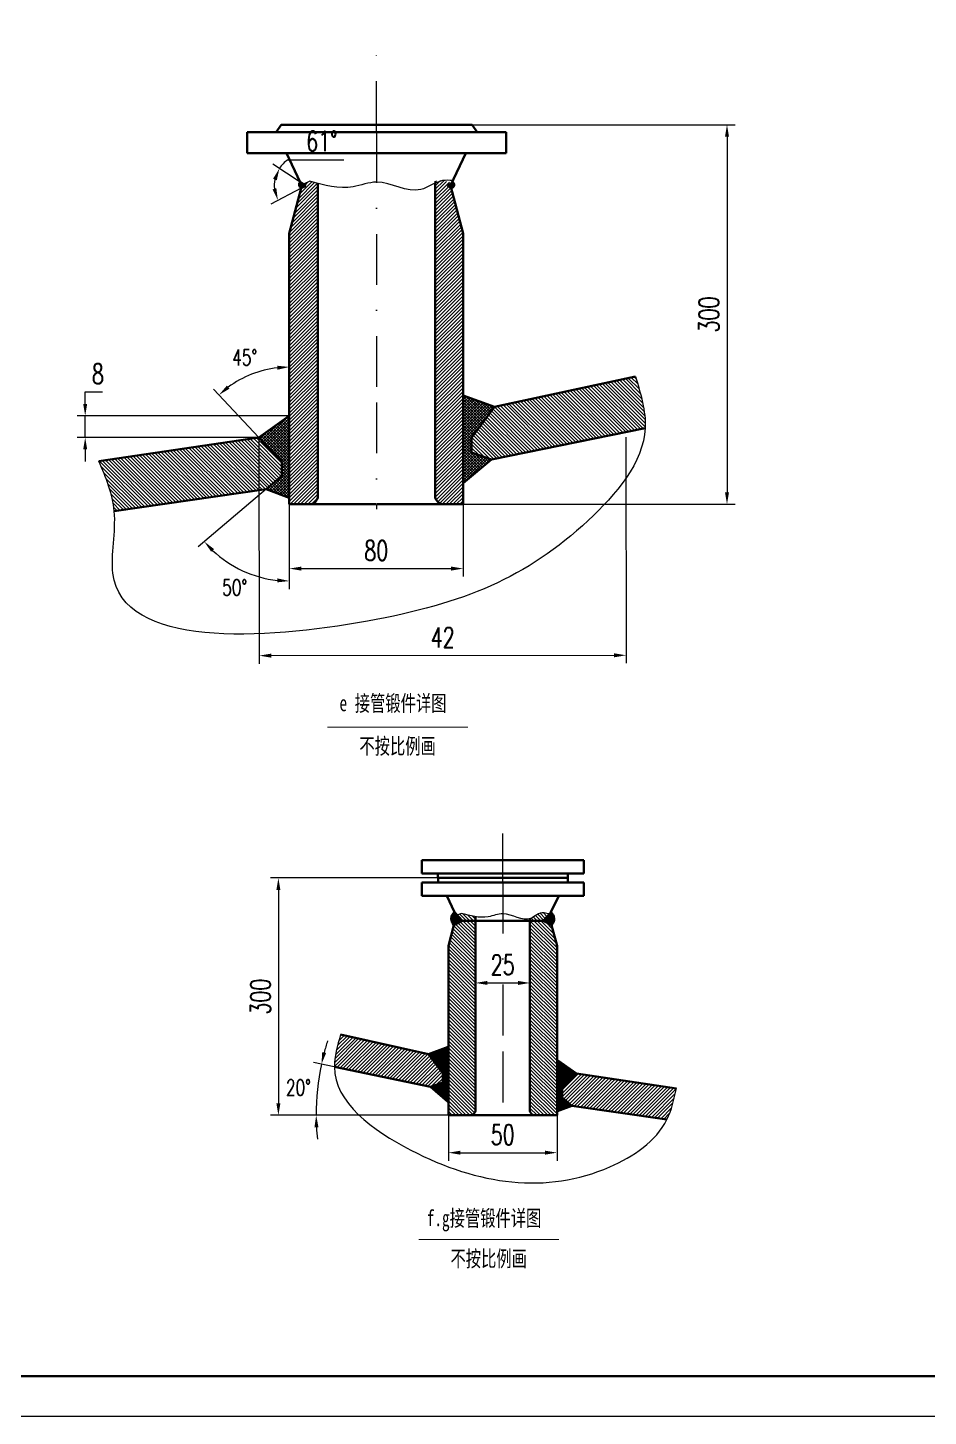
# Model space of a CAD drawing. Header units: inches. Extents: x 0 to 841, y 0 to 594.
# Drawn here: x 391.1 to 616, y 0 to 346.9 of the extents above; entities that cross this region are included whole.
import ezdxf

# ---------------------------------------------------------------- set-up
doc = ezdxf.new("R2010")
doc.units = ezdxf.units.IN
doc.header["$MEASUREMENT"] = 0
doc.linetypes.add('DASHDOT', pattern=[25.4, 12.7, -6.35, 0, -6.35])
for name, color, linetype, lineweight in [('图层1', 180, 'Continuous', 50), ('文字', 7, 'Continuous', 18), ('轮廓线', 170, 'Continuous', 50)]:
    doc.layers.add(name, color=color, linetype=linetype, lineweight=lineweight)
doc.layers.add('图层2', color=240, linetype='Continuous')
doc.layers.add('图层3', color=90, linetype='DASHDOT')
doc.styles.add('技术说明', font='txt.shx', dxfattribs={"width": 0.7, "height": 5, "bigfont": 'gbcbig.shx'})
doc.styles.add('技术说明文字', font='txt.shx', dxfattribs={"width": 0.7, "height": 4})
doc.dimstyles.new('ISO-25', dxfattribs={"dimtxt": 2, "dimasz": 3, "dimexe": 2, "dimexo": 0, "dimgap": 2, "dimtad": 1, "dimtoh": 1, "dimtxsty": '技术说明', "dimcen": 0, "dimadec": 0, "dimazin": 0, "dimtfac": 1, "dimtmove": 0, "dimatfit": 3, "dimfxl": 0, "dimarcsym": 0})
doc.dimstyles.new('副本 ISO-25', dxfattribs={"dimtxt": 4, "dimasz": 3, "dimexe": 2, "dimexo": 0, "dimgap": 1, "dimtad": 2, "dimtih": 1, "dimtoh": 1, "dimdsep": 46, "dimtxsty": '技术说明文字', "dimcen": 0, "dimadec": 0, "dimazin": 0, "dimtfac": 1, "dimtmove": 0, "dimatfit": 3, "dimfxl": 0, "dimarcsym": 0})
pattern_1 = [(45, (94.46492, -106.39585), (-0.1767767, 0.1767767), []), (135, (94.46492, -106.39585), (-0.1767767, -0.1767767), [])]

# ---------------------------------------------------------------- blocks, each defined once
blk = doc.blocks.new('*D13')
at = {"color": 0, "lineweight": -2}
blk.add_line((448.85, 244.58), (437.49, 256.65), dxfattribs=at)
blk.add_arc((456.44, 236.52), 25.64, 96.7065, 126.5547, dxfattribs=at)
at = {"color": 0}
for points in [[(453.41, 262.49), (453.47, 261.49), (456.44, 262.17)], [(441.48, 256.74), (440.84, 257.51), (438.86, 255.2)]]:
    blk.add_solid(points, dxfattribs=at)
at = {"layer": 'Defpoints', "color": 0}
for p in [(456.44, 295.56), (450.05, 261.36), (448.85, 244.58), (454.6, 238.47), (456.44, 227.86)]:
    blk.add_point(p, dxfattribs=at)
at = {"color": 0, "insert": (445.31, 264.57), "char_height": 4, "attachment_point": 5, "style": '技术说明文字'}
blk.add_mtext('45°', dxfattribs=at)
blk = doc.blocks.new('*D14')
at = {"color": 0, "lineweight": -2}
for p, q in [((450.68, 231.64), (433.69, 217.23)), ((456.44, 227.86), (456.44, 206.69))]:
    blk.add_line(p, q, dxfattribs=at)
blk.add_arc((456.44, 236.52), 27.83, 226.4904, 263.8203, dxfattribs=at)
at = {"color": 0}
for points in [[(436.91, 216), (437.64, 216.68), (435.21, 218.52)], [(453.47, 209.35), (453.41, 208.36), (456.44, 208.69)]]:
    blk.add_solid(points, dxfattribs=at)
at = {"layer": 'Defpoints', "color": 0}
for p in [(456.44, 295.56), (454.6, 234.96), (450.68, 231.64), (456.44, 227.86), (441.23, 213.22)]:
    blk.add_point(p, dxfattribs=at)
at = {"color": 0, "insert": (442.8, 207.08), "char_height": 4, "attachment_point": 5, "style": '技术说明文字'}
blk.add_mtext('50°', dxfattribs=at)
blk = doc.blocks.new('*D15')
at = {"layer": 'Defpoints', "color": 0}
for p in [(452.75, 306.46), (459.16, 308.38), (459.43, 306.88), (460.56, 307.47), (460.56, 307.47)]:
    blk.add_point(p, dxfattribs=at)
at = {"layer": '图层2', "color": 0, "lineweight": -2}
for p, q in [((459.16, 308.38), (452.3, 312.89)), ((456.06, 313.94), (470.02, 313.94)), ((459.43, 306.88), (451.81, 302.89))]:
    blk.add_line(p, q, dxfattribs=at)
for start, end in [(124.7944, 146.7462), (168.6979, 185.6568)]:
    blk.add_arc((460.56, 307.47), 7.88, start, end, dxfattribs=at)
at = {"layer": '图层2', "color": 0}
for points in [[(452.37, 309.2), (453.3, 308.82), (453.97, 311.79)], [(453.2, 306.84), (452.24, 306.55), (453.58, 303.82)]]:
    blk.add_solid(points, dxfattribs=at)
at = {"layer": '图层2', "color": 0, "insert": (464.54, 318.58), "char_height": 5, "attachment_point": 5, "style": '技术说明'}
blk.add_mtext('61°', dxfattribs=at)
blk = doc.blocks.new('*D16')
at = {"color": 0, "lineweight": -2}
for p, q in [((502.11, 322.72), (567.78, 322.72)), ((565.78, 319.72), (565.78, 230.86)), ((499.86, 227.86), (567.78, 227.86))]:
    blk.add_line(p, q, dxfattribs=at)
at = {"color": 0}
for points in [[(565.28, 319.72), (566.28, 319.72), (565.78, 322.72)], [(565.28, 230.86), (566.28, 230.86), (565.78, 227.86)]]:
    blk.add_solid(points, dxfattribs=at)
at = {"layer": 'Defpoints', "color": 0}
for p in [(502.11, 322.72), (499.86, 227.86), (565.78, 227.86)]:
    blk.add_point(p, dxfattribs=at)
at = {"color": 0, "insert": (561.28, 275.29), "char_height": 5, "attachment_point": 5, "rotation": 90, "style": '技术说明'}
blk.add_mtext('300', dxfattribs=at)
blk = doc.blocks.new('*D17')
at = {"color": 0, "lineweight": -2}
for p, q in [((456.44, 227.86), (456.44, 209.8)), ((499.86, 227.86), (499.86, 209.8)), ((459.44, 211.8), (496.86, 211.8))]:
    blk.add_line(p, q, dxfattribs=at)
at = {"color": 0}
for points in [[(459.44, 212.3), (459.44, 211.3), (456.44, 211.8)], [(496.86, 212.3), (496.86, 211.3), (499.86, 211.8)]]:
    blk.add_solid(points, dxfattribs=at)
at = {"layer": 'Defpoints', "color": 0}
for p in [(456.44, 227.86), (499.86, 227.86), (499.86, 211.8)]:
    blk.add_point(p, dxfattribs=at)
at = {"color": 0, "insert": (478.15, 216.3), "char_height": 5, "attachment_point": 5, "style": '技术说明'}
blk.add_mtext('80', dxfattribs=at)
blk = doc.blocks.new('*D18')
at = {"color": 0, "lineweight": -2}
for p, q in [((405.44, 252.95), (405.44, 255.95)), ((405.44, 255.95), (409.78, 255.95)), ((456.44, 249.95), (403.44, 249.95)), ((405.44, 244.58), (405.44, 249.95)), ((448.85, 244.58), (403.44, 244.58)), ((405.44, 241.58), (405.44, 238.58))]:
    blk.add_line(p, q, dxfattribs=at)
at = {"color": 0}
for points in [[(404.94, 252.95), (405.94, 252.95), (405.44, 249.95)], [(404.94, 241.58), (405.94, 241.58), (405.44, 244.58)]]:
    blk.add_solid(points, dxfattribs=at)
at = {"layer": 'Defpoints', "color": 0}
for p in [(405.44, 249.95), (456.44, 249.95), (448.85, 244.58)]:
    blk.add_point(p, dxfattribs=at)
at = {"color": 0, "insert": (408.61, 260.45), "char_height": 5, "attachment_point": 5, "style": '技术说明'}
blk.add_mtext('8', dxfattribs=at)
blk = doc.blocks.new('*D19')
at = {"color": 0, "lineweight": -2}
for p, q in [((448.85, 244.58), (448.91, 188.04)), ((540.52, 244.67), (540.58, 188.14)), ((451.91, 190.05), (537.58, 190.13))]:
    blk.add_line(p, q, dxfattribs=at)
at = {"color": 0}
for points in [[(451.91, 190.55), (451.91, 189.55), (448.91, 190.04)], [(537.58, 190.63), (537.58, 189.63), (540.58, 190.14)]]:
    blk.add_solid(points, dxfattribs=at)
at = {"layer": 'Defpoints', "color": 0}
for p in [(448.85, 244.58), (540.52, 244.67), (540.58, 190.14)]:
    blk.add_point(p, dxfattribs=at)
at = {"color": 0, "insert": (494.74, 194.59), "char_height": 5, "attachment_point": 5, "rotation": 0.0573, "style": '技术说明'}
blk.add_mtext('42', dxfattribs=at)
blk = doc.blocks.new('*D20')
at = {"color": 0, "lineweight": -2}
for p, q in [((493.57, 134.49), (451.71, 134.49)), ((453.71, 131.49), (453.71, 78.2)), ((496.17, 75.2), (451.71, 75.2))]:
    blk.add_line(p, q, dxfattribs=at)
at = {"color": 0}
for points in [[(453.21, 131.49), (454.21, 131.49), (453.71, 134.49)], [(453.21, 78.2), (454.21, 78.2), (453.71, 75.2)]]:
    blk.add_solid(points, dxfattribs=at)
at = {"layer": 'Defpoints', "color": 0}
for p in [(493.57, 134.49), (453.71, 75.2), (496.17, 75.2)]:
    blk.add_point(p, dxfattribs=at)
at = {"color": 0, "insert": (449.21, 104.84), "char_height": 5, "attachment_point": 5, "rotation": 90, "style": '技术说明'}
blk.add_mtext('300', dxfattribs=at)
blk = doc.blocks.new('*D21')
at = {"color": 0, "lineweight": -2}
for p, q in [((467.68, 87.3), (462.51, 88.37)), ((496.17, 75.2), (461.15, 75.2))]:
    blk.add_line(p, q, dxfattribs=at)
for start, end in [(162.7484, 165.4937), (168.239, 180), (182.7453, 185.4906)]:
    blk.add_arc((525.77, 75.2), 62.62, start, end, dxfattribs=at)
at = {"color": 0}
for points in [[(465.64, 90.77), (464.66, 91), (464.47, 87.97)], [(462.72, 72.19), (463.72, 72.22), (463.15, 75.2)]]:
    blk.add_solid(points, dxfattribs=at)
at = {"layer": 'Defpoints', "color": 0}
for p in [(467.68, 87.3), (463.74, 83.74), (491.67, 82.3), (496.17, 75.2), (509.68, 75.2)]:
    blk.add_point(p, dxfattribs=at)
at = {"color": 0, "insert": (458.72, 82.11), "char_height": 4, "attachment_point": 5, "style": '技术说明文字'}
blk.add_mtext('20°', dxfattribs=at)
blk = doc.blocks.new('*D22')
at = {"color": 0, "lineweight": -2}
for p, q in [((502.93, 85.39), (502.93, 110.27)), ((505.93, 108.27), (513.56, 108.27)), ((516.56, 85.39), (516.56, 110.27))]:
    blk.add_line(p, q, dxfattribs=at)
at = {"color": 0}
for points in [[(505.93, 108.77), (505.93, 107.77), (502.93, 108.27)], [(513.56, 108.77), (513.56, 107.77), (516.56, 108.27)]]:
    blk.add_solid(points, dxfattribs=at)
at = {"layer": 'Defpoints', "color": 0}
for p in [(516.56, 108.27), (502.93, 85.39), (516.56, 85.39)]:
    blk.add_point(p, dxfattribs=at)
at = {"color": 0, "insert": (509.74, 112.77), "char_height": 5, "attachment_point": 5, "style": '技术说明'}
blk.add_mtext('25', dxfattribs=at)
blk = doc.blocks.new('*D28')
at = {"layer": 'Defpoints', "color": 0}
for p in [(496.17, 75.2), (523.31, 75.2), (523.31, 65.85)]:
    blk.add_point(p, dxfattribs=at)
at = {"layer": '文字', "color": 0, "lineweight": -2}
for p, q in [((496.17, 75.2), (496.17, 63.85)), ((523.31, 75.2), (523.31, 63.85)), ((499.17, 65.85), (520.31, 65.85))]:
    blk.add_line(p, q, dxfattribs=at)
at = {"layer": '文字', "color": 0}
for points in [[(499.17, 66.35), (499.17, 65.35), (496.17, 65.85)], [(520.31, 66.35), (520.31, 65.35), (523.31, 65.85)]]:
    blk.add_solid(points, dxfattribs=at)
at = {"layer": '文字', "color": 0, "insert": (509.74, 70.35), "char_height": 5, "attachment_point": 5, "style": '技术说明'}
blk.add_mtext('50', dxfattribs=at)

msp = doc.modelspace()

# ---------------------------------------------------------------- hatches: boundary and pattern name
at = {"layer": '图层2'}
h = msp.add_hatch(dxfattribs=at)
h.set_pattern_fill('ANSI31', color=256, scale=5, style=0)
h.set_pattern_definition([(45, (-97.44477, 39.7333), (-0.44194174, 0.44194174), [])])
edge = h.paths.add_edge_path()
edge.add_line((456.435, 227.864), (461.774, 227.864))
edge.add_arc((461.34, 230.135), 2.313, 280.80817, 346.48363)
edge.add_line((463.588, 229.595), (463.588, 308.033))
edge.add_spline(control_points=[(463.588, 308.033), (462.922, 308.207), (462.255, 308.391), (461.587, 308.574)], knot_values=[34.5102018, 34.5102018, 34.5102018, 34.5102018, 36.5109239, 36.5109239, 36.5109239, 36.5109239], degree=3, periodic=0)
edge.add_line((461.587, 308.574), (460.012, 307.828))
edge.add_line((460.012, 307.828), (460.56, 307.469))
edge.add_line((460.56, 307.469), (459.429, 306.877))
edge.add_line((459.429, 306.877), (456.435, 295.56))
edge.add_line((456.435, 295.56), (456.435, 227.864))
edge = h.paths.add_edge_path()
edge.add_arc((495.149, 230.135), 2.313, 193.51637, 259.19183)
edge.add_line((494.716, 227.864), (499.864, 227.864))
edge.add_line((499.864, 227.864), (499.864, 295.56))
edge.add_line((499.864, 295.56), (496.839, 306.993))
edge.add_line((496.839, 306.993), (495.929, 307.469))
edge.add_line((495.929, 307.469), (497.05, 308.204))
edge.add_line((497.05, 308.204), (497.3, 308.732))
edge.add_spline(control_points=[(497.3, 308.732), (496.933, 307.956), (494.959, 308.967), (493.456, 308.76), (492.905, 308.57)], knot_values=[0.0000089, 0.0000089, 0.0000089, 0.0000089, 2.5738274, 4.2742789, 4.2742789, 4.2742789, 4.2742789], degree=3, periodic=0)
edge.add_line((492.905, 308.57), (492.901, 308.033))
edge.add_line((492.901, 308.033), (492.901, 229.595))
h = msp.add_hatch(dxfattribs=at)
h.set_pattern_fill('ANSI37', color=256, scale=2, angle=180, style=0)
h.set_pattern_definition([(225, (-97.44477, 39.73332), (0.1767767, -0.1767767), []), (315, (-97.44477, 39.73332), (0.1767767, 0.1767767), [])])
h.paths.add_polyline_path([(460.56, 307.469), (459.163, 308.385, 0.5309116), (459.429, 306.877)])
h = msp.add_hatch(dxfattribs=at)
h.set_pattern_fill('ANSI37', color=256, scale=2, angle=180, style=0)
h.set_pattern_definition([(315, (1053.93387, 39.73332), (-0.1767767, -0.1767767), []), (225, (1053.93387, 39.73332), (-0.1767767, 0.1767767), [])])
h.paths.add_polyline_path([(497.06, 306.877, 0.5309116), (497.326, 308.385), (495.929, 307.469)])
h = msp.add_hatch(dxfattribs=at)
h.set_pattern_fill('ANSI31', color=256, scale=5, angle=270, style=0)
h.set_pattern_definition([(315, (-97.44477, 39.7333), (0.44194174, 0.44194174), [])])
edge = h.paths.add_edge_path()
edge.add_line((507.654, 252.221), (501.979, 244.461))
edge.add_line((501.979, 244.461), (501.979, 240.827))
edge.add_line((501.979, 240.827), (506.919, 239.097))
edge.add_line((506.919, 239.097), (545.332, 246.921))
edge.add_spline(control_points=[(545.332, 246.921), (545.535, 251.111), (544.225, 255.459), (542.914, 259.806)], knot_values=[0, 0, 0, 0, 81.9334572, 81.9334572, 81.9334572, 81.9334572], degree=3, periodic=0)
edge.add_line((542.914, 259.806), (507.654, 252.221))
edge = h.paths.add_edge_path()
edge.add_spline(control_points=[(408.888, 238.61), (410.595, 234.573), (412.302, 230.536), (412.705, 226.136)], knot_values=[1131.5198509, 1131.5198509, 1131.5198509, 1131.5198509, 1213.048957, 1213.048957, 1213.048957, 1213.048957], degree=3, periodic=0)
edge.add_line((412.705, 226.136), (450.685, 231.643))
edge.add_line((450.685, 231.643), (454.598, 234.963))
edge.add_line((454.598, 234.963), (454.598, 238.474))
edge.add_line((454.598, 238.474), (448.852, 244.579))
edge.add_line((448.852, 244.579), (408.888, 238.61))
h = msp.add_hatch(dxfattribs=at)
h.set_pattern_fill('ANSI37', color=256, scale=0.16, angle=270, style=0)
h.set_pattern_definition([(315, (1188.19695, -80.7526), (0.35921024, 0.35921024), []), (45, (1188.19695, -80.7526), (-0.35921024, 0.35921024), [])])
h.paths.add_polyline_path([(507.654, 252.221), (499.864, 255.089), (499.864, 233.15), (506.919, 239.097), (501.979, 240.827), (501.979, 244.461)])
h.paths.add_polyline_path([(456.435, 249.953), (448.852, 244.579), (454.598, 238.474), (454.598, 234.963), (450.685, 231.643), (456.435, 229.504)])
h = msp.add_hatch(dxfattribs=at)
h.set_pattern_fill('ANSI31', color=256, scale=5, angle=270, style=0)
h.set_pattern_definition([(315, (94.4649, -106.39585), (0.4419417, 0.4419417), [])])
edge = h.paths.add_edge_path()
edge.add_line((496.169, 75.202), (501.795, 75.202))
edge.add_arc((501.524, 76.622), 1.445, 280.80817, 345.79722)
edge.add_line((502.925, 76.267), (502.925, 124.815))
edge.add_spline(control_points=[(502.925, 124.815), (501.752, 124.996), (500.571, 125.321), (499.389, 125.646)], knot_values=[19.2771261, 19.2771261, 19.2771261, 19.2771261, 22.8193275, 22.8193275, 22.8193275, 22.8193275], degree=3, periodic=0)
edge.add_line((499.389, 125.646), (498.395, 125.175))
edge.add_line((498.395, 125.175), (499.668, 123.794))
edge.add_line((499.668, 123.794), (497.551, 122.735))
edge.add_line((497.551, 122.735), (496.169, 117.512))
edge.add_line((496.169, 117.512), (496.169, 75.202))
edge = h.paths.add_edge_path()
edge.add_line((523.312, 117.512), (521.93, 122.739))
edge.add_line((521.93, 122.739), (519.82, 123.794))
edge.add_line((519.82, 123.794), (521.407, 125.515))
edge.add_spline(control_points=[(521.407, 125.515), (521.069, 125.453), (518.93, 126.361), (517.71, 124.726), (516.605, 124.309), (516.556, 124.292)], knot_values=[0.4544063, 0.4544063, 0.4544063, 0.4544063, 1.6086422, 5.2836232, 5.4533116, 5.4533116, 5.4533116, 5.4533116], degree=3, periodic=0)
edge.add_line((516.556, 124.292), (516.556, 76.267))
edge.add_arc((517.957, 76.622), 1.445, 194.20278, 259.19183)
edge.add_line((517.686, 75.202), (523.312, 75.202))
edge.add_line((523.312, 75.202), (523.312, 117.512))
h = msp.add_hatch(dxfattribs=at)
h.set_pattern_fill('ANSI37', color=256, scale=2, style=0)
h.set_pattern_definition(pattern_1)
h.paths.add_polyline_path([(497.667, 125.965, 0.4429805), (497.551, 122.735), (499.668, 123.794)])
h.paths.add_polyline_path([(521.821, 125.965), (519.82, 123.794), (521.937, 122.735, 0.4429805)])
h = msp.add_hatch(dxfattribs=at)
h.set_pattern_fill('ANSI31', color=256, scale=5, style=0)
h.set_pattern_definition([(45, (94.4649, -106.39585), (-0.4419417, 0.4419417), [])])
edge = h.paths.add_edge_path()
edge.add_line((491.671, 82.301), (494.763, 83.369))
edge.add_line((494.763, 83.369), (494.773, 85.641))
edge.add_line((494.773, 85.641), (491.248, 90.505))
edge.add_line((491.248, 90.505), (469.231, 95.342))
edge.add_spline(control_points=[(469.231, 95.342), (468.45, 92.607), (467.67, 89.871), (467.685, 87.296)], knot_values=[0, 0, 0, 0, 8.1933457, 8.1933457, 8.1933457, 8.1933457], degree=3, periodic=0)
edge.add_line((467.685, 87.296), (491.671, 82.301))
edge = h.paths.add_edge_path()
edge.add_line((528.17, 85.65), (524.579, 81.834))
edge.add_line((524.579, 81.834), (524.579, 79.639))
edge.add_line((524.579, 79.639), (527.025, 77.565))
edge.add_line((527.025, 77.565), (550.762, 74.122))
edge.add_spline(control_points=[(550.762, 74.122), (551.947, 76.514), (552.547, 79.216), (553.148, 81.918)], knot_values=[104.8519532, 104.8519532, 104.8519532, 104.8519532, 113.0048638, 113.0048638, 113.0048638, 113.0048638], degree=3, periodic=0)
edge.add_line((553.148, 81.918), (528.17, 85.65))
h = msp.add_hatch(dxfattribs=at)
h.set_pattern_fill('ANSI37', color=256, scale=2, style=0)
h.set_pattern_definition(pattern_1)
h.paths.add_polyline_path([(496.169, 92.291), (496.124, 92.277), (491.248, 90.505), (494.773, 85.641), (494.763, 83.369), (491.671, 82.301), (496.065, 78.565), (496.169, 78.476)])
h.paths.add_polyline_path([(523.431, 89.008), (523.312, 89.081), (523.312, 76.187), (523.431, 76.227), (527.025, 77.565), (524.579, 79.639), (524.579, 81.834), (528.17, 85.65)])

# ---------------------------------------------------------------- linework, layer by layer
for p, q in [((461.587, 308.574), (460.012, 307.828)), ((492.901, 308.033), (492.905, 308.57)), ((499.389, 125.646), (498.379, 125.168))]:
    msp.add_line(p, q)
msp.add_lwpolyline([(0, 0), (841, 0), (841, 594), (0, 594)], close=True)
at = {"start_tangent": (-0.4280604, -0.9037501)}
msp.add_spline([(497.3, 308.732), (494.727, 308.732), (489.288, 306.496), (478.245, 308.367), (472.354, 307.209), (461.587, 308.574)], degree=3, dxfattribs=at)
for points in [[(542.914, 259.806), (545.332, 246.921), (531.102, 223.835), (475.932, 198.666), (412.366, 210.651), (412.705, 226.136), (408.888, 238.61)], [(469.231, 95.342), (467.685, 87.296), (486.781, 66.491), (536.511, 62.306), (550.762, 74.122), (553.148, 81.918)]]:
    msp.add_spline(points, degree=3)
msp.add_open_spline([(521.407, 125.515), (521.069, 125.453), (518.93, 126.361), (516.044, 122.494), (510.783, 126.524), (505.165, 124.055), (501.652, 125.023), (499.389, 125.646)], degree=3, knots=[0.4544063, 0.4544063, 0.4544063, 0.4544063, 1.6086422, 5.2836232, 12.2841765, 16.0359362, 22.8193275, 22.8193275, 22.8193275, 22.8193275])
at = {"layer": '图层1'}
for p, q in [((453.16, 320.882), (454.376, 322.719)), ((454.376, 322.719), (478.245, 322.719)), ((502.113, 322.719), (478.245, 322.719)), ((503.329, 320.882), (502.113, 322.719)), ((445.892, 315.567), (445.892, 320.882)), ((445.892, 320.882), (478.245, 320.882)), ((478.245, 320.882), (472.483, 320.882)), ((510.597, 320.882), (478.245, 320.882)), ((510.597, 315.567), (510.597, 320.882)), ((445.892, 315.567), (452.277, 315.567)), ((452.277, 315.567), (478.245, 315.567)), ((455.761, 315.567), (459.163, 308.385)), ((478.149, 315.567), (489.989, 315.567)), ((504.212, 315.567), (478.245, 315.567)), ((500.538, 315.567), (496.709, 307.484)), ((510.597, 315.567), (504.212, 315.567)), ((459.429, 306.877), (456.435, 295.56)), ((460.56, 307.469), (459.163, 308.385)), ((460.56, 307.469), (459.429, 306.877)), ((463.588, 308.033), (463.588, 229.595)), ((492.901, 308.033), (492.901, 229.595)), ((495.929, 307.469), (497.326, 308.385)), ((495.929, 307.469), (497.06, 306.877)), ((496.709, 307.484), (499.864, 295.56)), ((456.435, 295.56), (456.435, 227.864)), ((499.864, 295.56), (499.864, 227.864)), ((507.654, 252.221), (542.914, 259.806)), ((507.654, 252.221), (499.864, 255.089)), ((448.852, 244.579), (456.435, 249.953)), ((507.654, 252.221), (501.979, 244.461)), ((506.919, 239.097), (545.332, 246.921)), ((448.852, 244.579), (408.888, 238.61)), ((454.598, 238.474), (448.852, 244.579)), ((501.979, 246.012), (501.979, 246.012)), ((501.979, 240.827), (501.979, 244.461)), ((506.919, 239.097), (501.979, 240.827)), ((454.598, 234.963), (454.598, 238.474)), ((506.919, 239.097), (499.864, 233.15)), ((450.685, 231.643), (454.598, 234.963)), ((450.685, 231.643), (412.705, 226.136)), ((450.685, 231.643), (456.435, 229.504)), ((456.435, 227.864), (478.054, 227.864)), ((499.864, 227.864), (478.245, 227.864)), ((489.58, 138.956), (489.58, 135.634)), ((489.58, 138.956), (493.57, 138.956)), ((493.57, 138.956), (509.8, 138.956)), ((526.03, 138.956), (509.8, 138.956)), ((530.021, 138.956), (526.03, 138.956)), ((530.021, 138.956), (530.021, 135.634)), ((489.58, 135.634), (509.8, 135.634)), ((493.57, 134.487), (493.57, 135.634)), ((530.021, 135.634), (509.8, 135.634)), ((526.017, 134.487), (526.017, 135.634)), ((489.58, 130.017), (489.58, 133.339)), ((489.58, 133.339), (509.8, 133.339)), ((493.57, 134.487), (509.8, 134.487)), ((493.584, 133.339), (493.584, 134.487)), ((509.8, 133.339), (506.199, 133.339)), ((526.03, 134.487), (509.8, 134.487)), ((530.021, 133.339), (509.8, 133.339)), ((526.017, 133.339), (526.017, 134.487)), ((530.021, 130.017), (530.021, 133.339)), ((489.58, 130.017), (493.57, 130.017)), ((493.57, 130.017), (509.8, 130.017)), ((495.748, 130.017), (497.667, 125.965)), ((509.741, 130.017), (517.141, 130.017)), ((526.03, 130.017), (509.8, 130.017)), ((523.734, 130.017), (521.807, 125.95)), ((530.021, 130.017), (526.03, 130.017)), ((499.668, 123.794), (497.667, 125.965)), ((519.82, 123.794), (521.821, 125.965)), ((497.551, 122.735), (496.169, 117.512)), ((499.668, 123.794), (497.551, 122.735)), ((499.668, 123.794), (519.82, 123.794)), ((502.925, 76.267), (502.925, 124.815)), ((516.556, 76.267), (516.556, 124.292)), ((519.82, 123.794), (521.937, 122.735)), ((521.93, 122.739), (523.312, 117.512)), ((496.169, 117.512), (496.169, 75.202)), ((523.312, 117.512), (523.312, 75.202)), ((491.248, 90.505), (469.231, 95.342)), ((491.248, 90.505), (496.124, 92.277)), ((491.248, 90.505), (494.773, 85.641)), ((496.124, 92.277), (496.169, 92.291)), ((491.671, 82.301), (467.685, 87.296)), ((523.431, 89.008), (523.312, 89.081)), ((528.17, 85.65), (523.431, 89.008)), ((491.671, 82.301), (494.763, 83.369)), ((494.763, 83.369), (494.773, 85.641)), ((524.579, 81.834), (528.17, 85.65)), ((528.17, 85.65), (553.148, 81.918)), ((491.671, 82.301), (496.065, 78.565)), ((524.579, 79.639), (524.579, 81.834)), ((496.065, 78.565), (496.169, 78.476)), ((527.025, 77.565), (523.431, 76.227)), ((527.025, 77.565), (524.579, 79.639)), ((527.025, 77.565), (550.762, 74.122)), ((496.169, 75.202), (509.681, 75.202)), ((523.312, 75.202), (509.8, 75.202)), ((523.431, 76.227), (523.312, 76.187))]:
    msp.add_line(p, q, dxfattribs=at)
for centre, radius, start, end in [((459.806, 307.721), 0.924, 134.0857, 245.9431), ((496.684, 307.721), 0.924, 294.0569, 45.9143), ((461.34, 230.135), 2.313, 280.80817, 346.48363), ((495.149, 230.135), 2.313, 193.51637, 259.19183), ((496.974, 230.176), 2.313, 268.97904, 271.02096), ((499.074, 124.297), 2.182, 130.1518, 225.72144), ((520.414, 124.297), 2.182, 314.27856, 49.8482), ((501.524, 76.622), 1.445, 280.80817, 345.79722), ((517.957, 76.622), 1.445, 194.20278, 259.19183)]:
    msp.add_arc(centre, radius, start, end, dxfattribs=at)
at = {"layer": '图层3'}
for p, q in [((478.245, 320.882), (478.245, 340.506)), ((478.245, 320.882), (478.245, 253.313)), ((478.245, 253.313), (478.245, 226.621)), ((509.8, 133.339), (509.8, 145.604)), ((509.8, 133.339), (509.8, 91.108)), ((509.8, 91.108), (509.8, 74.425))]:
    msp.add_line(p, q, dxfattribs=at)
at = {"layer": '文字'}
for p, q in [((466.012, 172.201), (500.998, 172.201)), ((488.768, 44.14), (523.753, 44.14))]:
    msp.add_line(p, q, dxfattribs=at)
at = {"layer": '轮廓线'}
msp.add_lwpolyline([(25, 10), (831, 10), (831, 584), (25, 584)], close=True, dxfattribs=at)

# ---------------------------------------------------------------- texts
at = {"layer": '文字', "char_height": 4, "attachment_point": 1, "style": '技术说明文字'}
for s, insert, width in [('\\pt16;{\\fSimSun|b0|i0|c134|p2;e \\fSimSun|b0|i0|c134|p54;接管锻件详图}', (468.972, 180.159), 49.94433), ('{\\fSimSun|b0|i0|c134|p54;不按比例画}', (473.948, 169.449), 21.00373), ('{\\fSimSun|b0|i0|c134|p2;f.g接管锻件详图}', (490.779, 51.497), 39.49016), ('{\\fSimSun|b0|i0|c134|p54;不按比例画}', (496.704, 41.388), 21.00373)]:
    msp.add_mtext(s, dxfattribs=dict(at, insert=insert, width=width))

# ---------------------------------------------------------------- dimensions: what is measured, and where the dimension line sits
for base, p1, p2, text, picture, middle in [((565.783, 227.864), (502.113, 322.719), (499.864, 227.864), '300', '*D16', (561.283, 275.291)), ((405.442, 249.953), (448.852, 244.579), (456.435, 249.953), '8', '*D18', (408.609, 260.453)), ((453.71, 75.202), (493.57, 134.487), (496.169, 75.202), '300', '*D20', (449.21, 104.844))]:
    dim = msp.add_linear_dim(base=base, p1=p1, p2=p2, angle=90, text=text, dimstyle='ISO-25')
    dim.commit()
    dim.dimension.update_dxf_attribs({"geometry": picture, "text_midpoint": middle})
dim = msp.add_angular_dim_2l(base=(441.227, 213.217), line1=((456.435, 295.56), (456.435, 227.864)), line2=((450.685, 231.643), (454.598, 234.963)), dimstyle='副本 ISO-25')
dim.commit()
dim.dimension.update_dxf_attribs({"geometry": '*D14', "text_midpoint": (442.805, 207.083)})
for base, line1, line2, text, picture, middle in [((450.049, 261.358), ((456.435, 295.56), (456.435, 227.864)), ((454.598, 238.474), (448.852, 244.579)), '45°', '*D13', (445.311, 264.575)), ((463.738, 83.744), ((496.169, 75.202), (509.681, 75.202)), ((491.671, 82.301), (467.685, 87.296)), '20°', '*D21', (458.724, 82.108))]:
    dim = msp.add_angular_dim_2l(base=base, line1=line1, line2=line2, text=text, dimstyle='副本 ISO-25')
    dim.commit()
    dim.dimension.update_dxf_attribs({"geometry": picture, "text_midpoint": middle})
dim = msp.add_aligned_dim(p1=(448.852, 244.579), p2=(540.522, 244.671), distance=-54.536, text='42', dimstyle='ISO-25')
dim.commit()
dim.dimension.update_dxf_attribs({"geometry": '*D19', "text_midpoint": (494.737, 194.589)})
for base, p1, p2, text, picture, middle in [((499.864, 211.803), (456.435, 227.864), (499.864, 227.864), '80', '*D17', (478.149, 216.303)), ((516.556, 108.269), (502.925, 85.386), (516.556, 85.386), '25', '*D22', (509.741, 112.769))]:
    dim = msp.add_linear_dim(base=base, p1=p1, p2=p2, text=text, dimstyle='ISO-25')
    dim.commit()
    dim.dimension.update_dxf_attribs({"geometry": picture, "text_midpoint": middle})
at = {"layer": '图层2', "color": 0}
dim = msp.add_angular_dim_2l(base=(452.746, 306.465), line1=((460.56, 307.469), (459.429, 306.877)), line2=((460.56, 307.469), (459.163, 308.385)), dimstyle='ISO-25', dxfattribs=at)
dim.commit()
dim.dimension.update_dxf_attribs({"geometry": '*D15', "text_midpoint": (464.541, 318.576)})
at = {"layer": '文字'}
dim = msp.add_linear_dim(base=(523.312, 65.852), p1=(496.169, 75.202), p2=(523.312, 75.202), text='50', dimstyle='ISO-25', dxfattribs=at)
dim.commit()
dim.dimension.update_dxf_attribs({"geometry": '*D28', "text_midpoint": (509.741, 70.352)})

doc.saveas('drawing.dxf')
